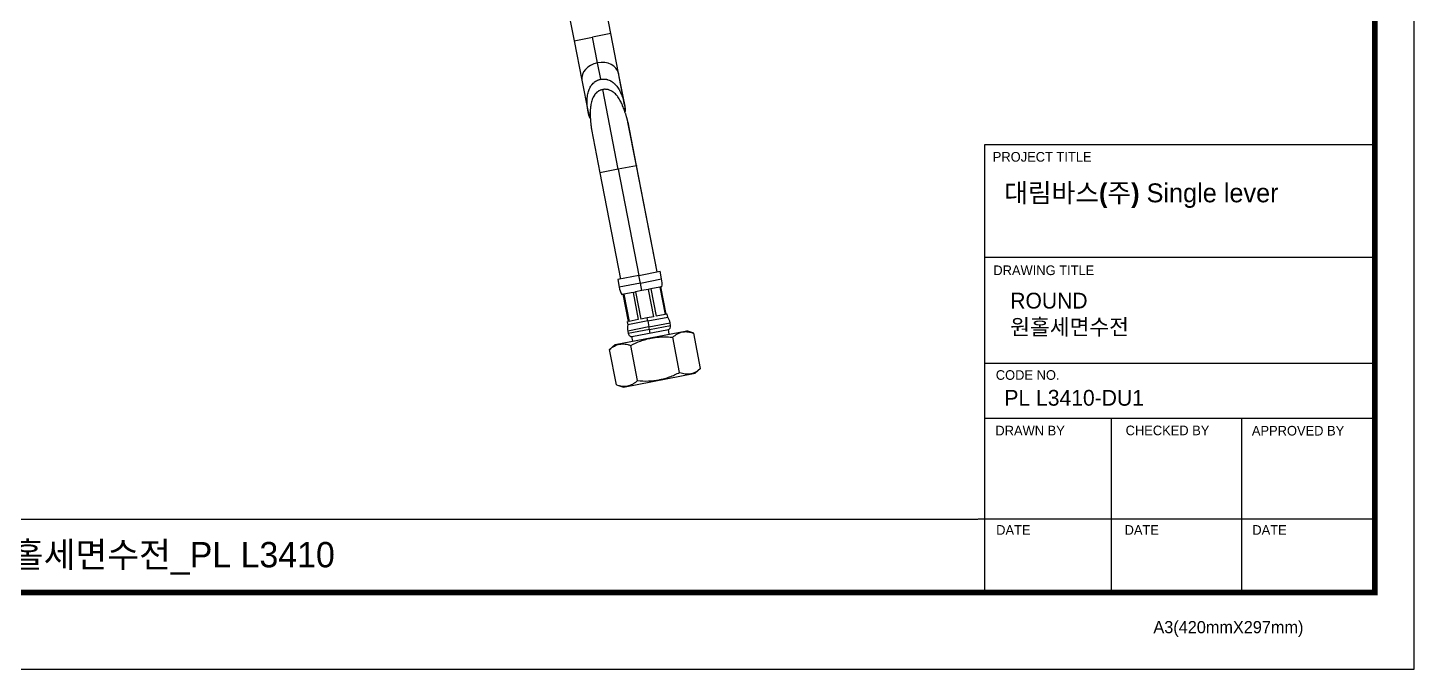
# Model space of a CAD drawing. Extents: x 0 to 790, y 0 to 579.
# Drawn here: x 341.4 to 789.9, y 0 to 207.5 of the extents above; entities that cross this region are included whole.
import ezdxf

# ---------------------------------------------------------------- set-up
doc = ezdxf.new("R2010")
doc.units = 0
doc.header["$LTSCALE"] = 10
doc.header["$MEASUREMENT"] = 0
doc.layers.get('0').update_dxf_attribs({"linetype": 'CONTINUOUS'})
doc.layers.add('1', color=7, linetype='CONTINUOUS')
doc.styles.add('Daelim Dimension', font='')
doc.styles.get('Daelim Dimension').set_extended_font_data('나눔고딕')

msp = doc.modelspace()

# ---------------------------------------------------------------- linework, layer by layer
at = {"color": 5, "lineweight": -3, "ltscale": 40}
for p, q in [((777.1, 169.65), (650.86, 169.65)), ((777.1, 133.17), (650.86, 133.17)), ((777.1, 133.17), (650.86, 133.17)), ((777.1, 98.84), (650.86, 98.84)), ((777.1, 98.84), (650.86, 98.84)), ((777.1, 81.14), (650.86, 81.14)), ((777.1, 81.14), (650.86, 81.14)), ((691.87, 81.14), (691.87, 24.78)), ((733.95, 81.14), (733.95, 24.78)), ((777.1, 48.58), (648.87, 48.58)), ((777.1, 48.58), (651.85, 48.58)), ((777.1, 24.78), (668.91, 24.78))]:
    msp.add_line(p, q, dxfattribs=at)
at = {"color": 5, "lineweight": -3, "ltscale": 0.5}
msp.add_line((650.86, 169.65), (650.86, 24.02), dxfattribs=at)
at = {"color": 5, "lineweight": -3}
msp.add_line((12.7, 48.49), (648.72, 48.49), dxfattribs=at)
at = {"lineweight": -3, "ltscale": 0.5}
msp.add_lwpolyline([(0, 0), (789.88, 0), (789.88, 578.76), (0, 578.76)], close=True, dxfattribs=at)
at = {"color": 5, "linetype": 'ByBlock', "lineweight": -3, "const_width": 1.82}
msp.add_lwpolyline([(12.7, 24.78), (777.1, 24.78), (777.1, 565.32), (12.7, 565.32)], close=True, dxfattribs=at)
at = {"layer": '1', "color": 7, "linetype": 'Continuous', "lineweight": -3}
for p, q in [((518.21, 203.27), (511.41, 238.29)), ((529.99, 205.56), (528.68, 212.29)), ((518.18, 203.26), (524.09, 204.41)), ((518.18, 203.26), (520.67, 190.47)), ((525.69, 196.08), (524.07, 204.41)), ((529.99, 205.56), (524.09, 204.41)), ((532.45, 192.76), (529.96, 205.55)), ((530.03, 205.56), (529.99, 205.56)), ((532.51, 192.77), (530.03, 205.56)), ((526.72, 190.8), (525.69, 196.08)), ((520.67, 190.47), (522.67, 180.18)), ((534.44, 182.52), (532.45, 192.76)), ((534.49, 182.57), (532.51, 192.77)), ((532.37, 161.71), (527.36, 187.48)), ((538.26, 162.85), (535.53, 176.92)), ((538.33, 162.86), (535.59, 176.93)), ((523.75, 174.6), (526.48, 160.56)), ((532.37, 161.71), (526.48, 160.56)), ((538.26, 162.85), (532.37, 161.71)), ((532.37, 161.71), (539.05, 127.35)), ((538.33, 162.86), (538.26, 162.85)), ((544.94, 128.49), (538.26, 162.85)), ((545, 128.51), (538.33, 162.86)), ((526.48, 160.56), (533.16, 126.2)), ((539.08, 127.35), (532.21, 126.02)), ((532.21, 126.02), (532.69, 123.56)), ((539.08, 127.35), (545.95, 128.69)), ((539.56, 124.9), (539.08, 127.35)), ((539.56, 124.9), (546.43, 126.23)), ((546.43, 126.23), (545.95, 128.69)), ((539.56, 124.9), (532.69, 123.56)), ((533.56, 121.19), (533.9, 121.25)), ((533.9, 121.25), (534.22, 121.32)), ((533.9, 121.25), (535.62, 112.42)), ((537.18, 121.89), (534.22, 121.32)), ((534.22, 121.32), (535.94, 112.48)), ((537.18, 121.89), (537.95, 122.04)), ((537.18, 121.89), (538.89, 113.06)), ((540.04, 122.45), (537.95, 122.04)), ((537.95, 122.04), (539.67, 113.21)), ((540.04, 122.45), (539.56, 124.9)), ((542.12, 122.85), (540.04, 122.45)), ((542.9, 123), (542.12, 122.85)), ((542.12, 122.85), (543.84, 114.02)), ((545.85, 123.58), (542.9, 123)), ((542.9, 123), (544.61, 114.17)), ((546.17, 123.64), (545.85, 123.58)), ((545.85, 123.58), (547.57, 114.74)), ((546.52, 123.71), (546.17, 123.64)), ((547.89, 114.8), (546.17, 123.64)), ((535.27, 112.35), (535.62, 112.42)), ((535.27, 112.35), (535.47, 111.37)), ((541.94, 112.63), (535.47, 111.37)), ((538.89, 113.06), (535.94, 112.48)), ((541.75, 113.61), (539.67, 113.21)), ((543.84, 114.02), (541.75, 113.61)), ((541.94, 112.63), (541.75, 113.61)), ((541.94, 112.63), (548.42, 113.89)), ((541.94, 112.63), (542.32, 110.71)), ((547.57, 114.74), (544.61, 114.17)), ((548.23, 114.87), (547.89, 114.8)), ((548.42, 113.89), (548.23, 114.87)), ((531.43, 104.98), (554.55, 109.48)), ((542.32, 110.71), (535.45, 109.37)), ((535.45, 109.37), (535.61, 108.55)), ((542.48, 109.88), (535.61, 108.55)), ((536.82, 107.56), (548.6, 109.85)), ((542.32, 110.71), (549.19, 112.04)), ((542.48, 109.88), (542.32, 110.71)), ((542.48, 109.88), (549.35, 111.22)), ((542.71, 108.7), (542.48, 109.88)), ((548.88, 108.38), (548.6, 109.85)), ((549.35, 111.22), (549.19, 112.04)), ((556.82, 108.7), (554.55, 109.48)), ((559.04, 97.31), (556.82, 108.7)), ((529.62, 103.41), (531.43, 104.98)), ((531.84, 92.02), (529.62, 103.41)), ((538.63, 93.34), (536.42, 104.73)), ((537.1, 106.09), (536.82, 107.56)), ((552.24, 95.99), (550.03, 107.37)), ((534.11, 91.24), (557.23, 95.74)), ((559.04, 97.31), (557.23, 95.74)), ((531.84, 92.02), (534.11, 91.24))]:
    msp.add_line(p, q, dxfattribs=at)
for centre, radius, start, end in [((538.58, 124.71), 8, 352.8051, 11), ((540.54, 125.09), 8, 191, 209.1949), ((544.28, 111.09), 5, 11, 34.0739), ((540.36, 110.32), 5, 167.9261, 191), ((536.79, 108.77), 1.2, 191, 281), ((548.17, 110.99), 1.2, 281, 11)]:
    msp.add_arc(centre, radius, start, end, dxfattribs=at)
for centre, start_param, end_param in [((526.56, 191.61), 4.712389, 6.283185), ((526.56, 191.61), 3.141593, 4.712389), ((526.62, 191.62), 2.994723, 3.141593)]:
    msp.add_ellipse(centre, major_axis=(-5.89, -1.14), ratio=0.75908, start_param=start_param, end_param=end_param, dxfattribs=at)
for points, knots in [([(523.38, 178.12), (523.37, 178.14), (523.36, 178.15), (523.33, 178.18), (523.32, 178.2), (523.29, 178.24), (523.28, 178.26), (523.24, 178.33), (523.21, 178.37), (523.17, 178.47), (523.14, 178.52), (523.11, 178.6), (523.1, 178.63), (523.08, 178.69), (523.06, 178.71), (523.03, 178.8), (523.01, 178.86), (522.97, 178.97), (522.95, 179.03), (522.9, 179.21), (522.87, 179.33), (522.83, 179.49), (522.82, 179.52), (522.8, 179.58), (522.79, 179.61), (522.77, 179.71), (522.76, 179.77), (522.71, 179.96), (522.69, 180.09), (522.64, 180.34), (522.61, 180.47), (522.57, 180.73), (522.55, 180.86), (522.49, 181.24), (522.46, 181.5), (522.4, 182.02), (522.38, 182.28), (522.36, 182.67), (522.35, 182.8), (522.34, 183), (522.34, 183.07), (522.34, 183.2), (522.34, 183.26), (522.33, 183.59), (522.34, 183.85), (522.36, 184.38), (522.37, 184.64), (522.42, 185.15), (522.45, 185.41), (522.54, 185.92), (522.59, 186.18), (522.71, 186.68), (522.79, 186.94), (522.89, 187.25), (522.92, 187.31), (522.95, 187.4), (522.96, 187.43), (522.99, 187.5), (523.05, 187.65), (523.12, 187.8), (523.29, 188.16), (523.41, 188.39), (523.63, 188.72), (523.7, 188.83), (523.82, 188.99), (523.86, 189.04), (523.95, 189.14), (523.99, 189.19), (524.21, 189.44), (524.39, 189.62), (524.69, 189.88), (524.8, 189.96), (524.96, 190.07), (525.04, 190.12), (525.13, 190.18), (525.18, 190.21), (525.21, 190.23), (525.36, 190.31), (525.59, 190.44), (525.95, 190.59), (526.2, 190.67), (526.46, 190.74), (526.59, 190.78), (526.72, 190.8)], [0, 0, 0, 0, 0.006016, 0.006016, 0.012556, 0.012556, 0.019095, 0.019095, 0.032174, 0.032174, 0.045252, 0.045252, 0.051792, 0.051792, 0.058331, 0.058331, 0.07141, 0.07141, 0.084489, 0.084489, 0.110646, 0.110646, 0.117185, 0.117185, 0.123725, 0.123725, 0.136804, 0.136804, 0.162961, 0.162961, 0.189118, 0.189118, 0.215276, 0.215276, 0.267591, 0.267591, 0.319906, 0.319906, 0.346063, 0.346063, 0.359142, 0.359142, 0.372221, 0.372221, 0.424536, 0.424536, 0.476851, 0.476851, 0.529166, 0.529166, 0.58148, 0.58148, 0.633795, 0.633795, 0.646874, 0.646874, 0.653414, 0.653414, 0.659953, 0.68611, 0.68611, 0.738425, 0.738425, 0.764583, 0.764583, 0.777662, 0.777662, 0.79074, 0.79074, 0.843055, 0.843055, 0.869213, 0.869213, 0.882291, 0.888831, 0.888831, 0.89537, 0.89537, 0.921528, 0.947685, 0.973843, 0.973843, 1, 1, 1, 1]), ([(526.72, 190.8), (526.85, 190.83), (526.98, 190.85), (527.24, 190.87), (527.5, 190.89), (527.9, 190.88), (528.16, 190.86), (528.33, 190.83), (528.36, 190.83), (528.42, 190.82), (528.52, 190.8), (528.62, 190.78), (528.81, 190.74), (528.94, 190.7), (529.31, 190.58), (529.56, 190.48), (529.82, 190.35), (529.85, 190.33), (529.91, 190.3), (530, 190.25), (530.2, 190.13), (530.36, 190.03), (530.69, 189.8), (530.89, 189.63), (531.13, 189.41), (531.18, 189.36), (531.28, 189.27), (531.32, 189.22), (531.46, 189.08), (531.55, 188.98), (531.81, 188.69), (531.97, 188.48), (532.28, 188.06), (532.42, 187.84), (532.63, 187.5), (532.69, 187.38), (532.79, 187.21), (532.82, 187.15), (532.89, 187.04), (532.92, 186.98), (533.07, 186.68), (533.18, 186.45), (533.39, 185.97), (533.49, 185.73), (533.68, 185.24), (533.77, 184.99), (533.94, 184.5), (534.01, 184.25), (534.16, 183.75), (534.22, 183.49), (534.31, 183.11), (534.34, 182.98), (534.38, 182.79), (534.4, 182.73), (534.42, 182.6), (534.44, 182.54), (534.47, 182.34), (534.5, 182.21), (534.54, 181.96), (534.56, 181.83), (534.58, 181.64), (534.59, 181.57), (534.6, 181.45), (534.61, 181.38), (534.62, 181.26), (534.62, 181.2), (534.63, 181.08), (534.63, 181.02), (534.63, 180.9), (534.63, 180.84), (534.63, 180.75), (534.63, 180.72), (534.63, 180.67), (534.62, 180.64), (534.62, 180.56), (534.61, 180.51), (534.6, 180.45), (534.6, 180.44), (534.59, 180.41), (534.59, 180.4), (534.58, 180.37), (534.58, 180.35), (534.57, 180.31), (534.56, 180.3), (534.56, 180.28)], [0, 0, 0, 0, 0.026193, 0.026193, 0.052386, 0.078579, 0.104772, 0.104772, 0.111321, 0.111321, 0.117869, 0.130965, 0.130965, 0.157159, 0.157159, 0.209545, 0.209545, 0.216093, 0.216093, 0.222641, 0.235738, 0.261931, 0.261931, 0.314317, 0.314317, 0.327414, 0.327414, 0.34051, 0.34051, 0.366703, 0.366703, 0.41909, 0.41909, 0.471476, 0.471476, 0.497669, 0.497669, 0.510765, 0.510765, 0.523862, 0.523862, 0.576248, 0.576248, 0.628634, 0.628634, 0.68102, 0.68102, 0.733407, 0.733407, 0.785793, 0.785793, 0.811986, 0.811986, 0.825083, 0.825083, 0.838179, 0.838179, 0.864372, 0.864372, 0.890565, 0.890565, 0.903662, 0.903662, 0.916758, 0.916758, 0.929855, 0.929855, 0.942951, 0.942951, 0.956048, 0.956048, 0.962596, 0.962596, 0.969145, 0.969145, 0.982241, 0.982241, 0.985515, 0.985515, 0.988789, 0.988789, 0.995338, 0.995338, 1, 1, 1, 1]), ([(527.36, 187.48), (527.23, 187.45), (527.09, 187.42), (526.83, 187.34), (526.7, 187.29), (526.45, 187.19), (526.33, 187.13), (526.14, 187.03), (526.08, 187), (525.96, 186.93), (525.91, 186.89), (525.62, 186.7), (525.41, 186.53), (525.12, 186.24), (525.02, 186.14), (524.89, 185.98), (524.85, 185.92), (524.76, 185.81), (524.72, 185.76), (524.53, 185.48), (524.39, 185.24), (524.2, 184.88), (524.15, 184.75), (524.08, 184.59), (524.07, 184.56), (524.04, 184.5), (524.03, 184.47), (523.99, 184.37), (523.96, 184.3), (523.85, 183.98), (523.77, 183.72), (523.64, 183.19), (523.58, 182.92), (523.49, 182.39), (523.46, 182.12), (523.42, 181.78), (523.41, 181.71), (523.4, 181.57), (523.39, 181.5), (523.38, 181.3), (523.37, 181.16), (523.35, 180.75), (523.34, 180.48), (523.33, 179.93), (523.33, 179.66), (523.34, 179.11), (523.35, 178.84), (523.36, 178.43), (523.37, 178.29), (523.39, 178.02), (523.39, 177.88), (523.41, 177.61), (523.42, 177.47), (523.44, 177.2), (523.46, 177.06), (523.48, 176.79), (523.49, 176.65), (523.52, 176.38), (523.53, 176.25), (523.55, 176.04), (523.56, 175.97), (523.58, 175.84), (523.58, 175.77), (523.6, 175.64), (523.61, 175.57), (523.62, 175.44), (523.63, 175.38), (523.65, 175.25), (523.66, 175.18), (523.68, 175.06), (523.69, 174.99), (523.7, 174.9), (523.71, 174.87), (523.72, 174.81), (523.72, 174.78), (523.74, 174.69), (523.75, 174.64), (523.76, 174.58), (523.76, 174.57), (523.76, 174.56)], [0, 0, 0, 0, 0.027721, 0.027721, 0.055442, 0.055442, 0.083162, 0.083162, 0.097023, 0.097023, 0.110883, 0.110883, 0.166325, 0.166325, 0.194046, 0.194046, 0.207906, 0.207906, 0.221766, 0.221766, 0.277208, 0.277208, 0.304929, 0.304929, 0.311859, 0.311859, 0.318789, 0.318789, 0.33265, 0.33265, 0.388091, 0.388091, 0.443533, 0.443533, 0.498974, 0.498974, 0.512835, 0.512835, 0.526695, 0.526695, 0.554416, 0.554416, 0.609858, 0.609858, 0.665299, 0.665299, 0.720741, 0.720741, 0.748462, 0.748462, 0.776182, 0.776182, 0.803903, 0.803903, 0.831624, 0.831624, 0.859345, 0.859345, 0.887065, 0.887065, 0.900926, 0.900926, 0.914786, 0.914786, 0.928647, 0.928647, 0.942507, 0.942507, 0.956367, 0.956367, 0.970228, 0.970228, 0.977158, 0.977158, 0.984088, 0.984088, 0.997949, 0.997949, 1, 1, 1, 1]), ([(535.53, 176.9), (535.52, 176.95), (535.51, 177), (535.49, 177.12), (535.47, 177.18), (535.44, 177.3), (535.43, 177.36), (535.4, 177.49), (535.38, 177.55), (535.35, 177.68), (535.33, 177.74), (535.3, 177.87), (535.28, 177.93), (535.24, 178.06), (535.23, 178.13), (535.19, 178.26), (535.17, 178.33), (535.11, 178.52), (535.08, 178.65), (535, 178.92), (534.96, 179.05), (534.88, 179.31), (534.84, 179.44), (534.76, 179.7), (534.71, 179.83), (534.59, 180.22), (534.5, 180.48), (534.32, 180.99), (534.22, 181.24), (534.03, 181.75), (533.93, 182.01), (533.77, 182.38), (533.71, 182.51), (533.63, 182.7), (533.6, 182.76), (533.54, 182.88), (533.51, 182.94), (533.37, 183.25), (533.25, 183.5), (532.99, 183.98), (532.85, 184.21), (532.57, 184.68), (532.42, 184.9), (532.17, 185.24), (532.09, 185.34), (531.96, 185.51), (531.92, 185.56), (531.83, 185.66), (531.78, 185.72), (531.56, 185.97), (531.36, 186.16), (531.06, 186.43), (530.95, 186.52), (530.79, 186.65), (530.73, 186.69), (530.65, 186.75), (530.62, 186.76), (530.56, 186.8), (530.3, 186.97), (530.03, 187.12), (529.65, 187.27), (529.53, 187.32), (529.36, 187.37), (529.33, 187.38), (529.26, 187.4), (529.23, 187.41), (529.13, 187.44), (529.06, 187.45), (528.86, 187.49), (528.73, 187.51), (528.46, 187.54), (528.32, 187.55), (528.05, 187.55), (527.91, 187.55), (527.74, 187.53), (527.7, 187.53), (527.64, 187.52), (527.53, 187.51), (527.43, 187.49), (527.36, 187.48)], [0, 0, 0, 0, 0.013039, 0.013039, 0.02694, 0.02694, 0.040841, 0.040841, 0.054742, 0.054742, 0.068642, 0.068642, 0.082543, 0.082543, 0.096444, 0.096444, 0.110345, 0.110345, 0.138147, 0.138147, 0.165948, 0.165948, 0.19375, 0.19375, 0.221552, 0.221552, 0.277155, 0.277155, 0.332759, 0.332759, 0.388362, 0.388362, 0.416164, 0.416164, 0.430065, 0.430065, 0.443966, 0.443966, 0.499569, 0.499569, 0.555173, 0.555173, 0.610776, 0.610776, 0.638578, 0.638578, 0.652479, 0.652479, 0.666379, 0.666379, 0.721983, 0.721983, 0.749785, 0.749785, 0.763685, 0.763685, 0.770636, 0.770636, 0.777586, 0.83319, 0.83319, 0.860991, 0.860991, 0.867942, 0.867942, 0.874892, 0.874892, 0.888793, 0.888793, 0.916595, 0.916595, 0.944397, 0.944397, 0.972198, 0.972198, 0.979149, 0.979149, 0.986099, 1, 1, 1, 1]), ([(522.75, 180.12), (522.77, 180.01), (522.79, 179.91), (522.84, 179.68), (522.87, 179.56), (522.92, 179.37), (522.94, 179.31), (522.97, 179.19), (522.99, 179.13), (523.03, 179.01), (523.05, 178.95), (523.09, 178.83), (523.11, 178.78), (523.15, 178.67), (523.17, 178.61), (523.21, 178.53), (523.22, 178.51), (523.24, 178.46), (523.26, 178.43), (523.29, 178.36), (523.32, 178.31), (523.35, 178.26), (523.36, 178.25), (523.37, 178.23), (523.37, 178.23), (523.38, 178.22)], [0, 0, 0, 0, 0.14457, 0.14457, 0.32619, 0.32619, 0.417, 0.417, 0.50781, 0.50781, 0.59862, 0.59862, 0.68943, 0.68943, 0.78024, 0.78024, 0.825645, 0.825645, 0.87105, 0.87105, 0.96186, 0.96186, 0.984562, 0.984562, 1, 1, 1, 1]), ([(534.58, 180.21), (534.58, 180.21), (534.58, 180.22), (534.59, 180.23), (534.6, 180.24), (534.62, 180.28), (534.63, 180.32), (534.65, 180.38), (534.65, 180.41), (534.66, 180.45), (534.67, 180.48), (534.68, 180.55), (534.68, 180.6), (534.69, 180.71), (534.69, 180.77), (534.7, 180.86), (534.7, 180.89), (534.69, 180.94), (534.69, 180.97), (534.69, 181.07), (534.69, 181.13), (534.68, 181.25), (534.68, 181.31), (534.66, 181.5), (534.65, 181.62), (534.63, 181.78), (534.62, 181.81), (534.61, 181.88), (534.61, 181.91), (534.59, 182.01), (534.58, 182.07), (534.55, 182.26), (534.53, 182.39), (534.5, 182.53), (534.5, 182.55), (534.5, 182.56)], [0, 0, 0, 0, 0.013325, 0.013325, 0.03163, 0.03163, 0.104847, 0.104847, 0.141455, 0.141455, 0.178064, 0.178064, 0.251281, 0.251281, 0.324498, 0.324498, 0.361107, 0.361107, 0.397715, 0.397715, 0.470933, 0.470933, 0.54415, 0.54415, 0.690584, 0.690584, 0.727193, 0.727193, 0.763801, 0.763801, 0.837019, 0.837019, 0.983453, 0.983453, 1, 1, 1, 1]), ([(550.03, 107.37), (550.52, 107.8), (551.03, 108.18), (551.82, 108.61), (552.09, 108.74), (552.64, 108.95), (552.92, 109.03), (553.29, 109.1), (553.36, 109.11), (553.47, 109.13), (553.5, 109.13), (553.58, 109.14), (553.76, 109.17), (553.95, 109.18), (554.39, 109.19), (554.69, 109.17), (555.29, 109.1), (555.6, 109.04), (556.21, 108.9), (556.51, 108.8), (556.82, 108.7)], [0, 0, 0, 0, 0.25, 0.25, 0.375, 0.375, 0.5, 0.5, 0.53125, 0.53125, 0.546875, 0.546875, 0.5625, 0.625, 0.625, 0.75, 0.75, 0.875, 0.875, 1, 1, 1, 1]), ([(529.62, 103.41), (530.12, 103.84), (530.62, 104.21), (531.42, 104.65), (531.69, 104.78), (532.24, 104.98), (532.52, 105.06), (532.88, 105.13), (532.96, 105.15), (533.07, 105.16), (533.1, 105.17), (533.17, 105.18), (533.36, 105.2), (533.54, 105.21), (533.99, 105.22), (534.29, 105.21), (534.89, 105.14), (535.19, 105.08), (535.8, 104.93), (536.11, 104.84), (536.42, 104.73)], [0, 0, 0, 0, 0.25, 0.25, 0.375, 0.375, 0.5, 0.5, 0.53125, 0.53125, 0.546875, 0.546875, 0.5625, 0.625, 0.625, 0.75, 0.75, 0.875, 0.875, 1, 1, 1, 1]), ([(536.42, 104.73), (537.47, 105.27), (538.54, 105.75), (540.18, 106.35), (540.73, 106.53), (541.86, 106.85), (542.43, 106.99), (543.15, 107.13), (543.3, 107.16), (543.51, 107.19), (543.59, 107.21), (543.73, 107.23), (544.1, 107.29), (544.46, 107.33), (545.34, 107.43), (545.92, 107.47), (547.09, 107.51), (547.68, 107.5), (548.85, 107.46), (549.44, 107.43), (550.03, 107.37)], [0, 0, 0, 0, 0.25, 0.25, 0.375, 0.375, 0.5, 0.5, 0.53125, 0.53125, 0.546875, 0.546875, 0.5625, 0.625, 0.625, 0.75, 0.75, 0.875, 0.875, 1, 1, 1, 1]), ([(538.63, 93.35), (539.81, 93.24), (540.98, 93.19), (542.73, 93.25), (543.31, 93.29), (544.47, 93.41), (545.05, 93.5), (545.77, 93.64), (545.92, 93.67), (546.13, 93.72), (546.21, 93.73), (546.35, 93.77), (546.71, 93.85), (547.06, 93.94), (547.91, 94.18), (548.47, 94.36), (549.57, 94.77), (550.11, 94.99), (551.18, 95.47), (551.71, 95.72), (552.24, 95.99)], [0, 0, 0, 0, 0.25, 0.25, 0.375, 0.375, 0.5, 0.5, 0.53125, 0.53125, 0.546875, 0.546875, 0.5625, 0.625, 0.625, 0.75, 0.75, 0.875, 0.875, 1, 1, 1, 1]), ([(552.24, 95.99), (552.86, 95.78), (553.47, 95.62), (554.37, 95.51), (554.66, 95.5), (555.25, 95.51), (555.55, 95.54), (555.91, 95.61), (555.98, 95.63), (556.09, 95.65), (556.12, 95.66), (556.2, 95.68), (556.37, 95.73), (556.55, 95.79), (556.97, 95.94), (557.24, 96.07), (557.77, 96.36), (558.03, 96.53), (558.54, 96.89), (558.79, 97.1), (559.04, 97.31)], [0, 0, 0, 0, 0.25, 0.25, 0.375, 0.375, 0.5, 0.5, 0.53125, 0.53125, 0.546875, 0.546875, 0.5625, 0.625, 0.625, 0.75, 0.75, 0.875, 0.875, 1, 1, 1, 1]), ([(531.84, 92.02), (532.45, 91.81), (533.06, 91.65), (533.96, 91.54), (534.26, 91.53), (534.85, 91.54), (535.14, 91.57), (535.5, 91.64), (535.58, 91.66), (535.68, 91.69), (535.72, 91.69), (535.79, 91.71), (535.97, 91.76), (536.15, 91.82), (536.56, 91.98), (536.83, 92.1), (537.37, 92.4), (537.63, 92.56), (538.14, 92.93), (538.39, 93.13), (538.63, 93.35)], [0, 0, 0, 0, 0.25, 0.25, 0.375, 0.375, 0.5, 0.5, 0.53125, 0.53125, 0.546875, 0.546875, 0.5625, 0.625, 0.625, 0.75, 0.75, 0.875, 0.875, 1, 1, 1, 1])]:
    msp.add_open_spline(points, degree=3, knots=knots, dxfattribs=at)

# ---------------------------------------------------------------- texts
at = {"color": 5, "lineweight": -3, "ltscale": 40, "style": 'Daelim Dimension'}
for s, height, p in [('PROJECT TITLE', 3.1171, (653.54, 164.16)), ('DRAWING TITLE', 3.1171, (653.73, 127.47)), ('CODE NO.', 3.117, (654.52, 93.6)), ('DRAWN BY', 3.117, (654.39, 75.63)), ('CHECKED BY', 3.117, (696.51, 75.68)), ('APPROVED BY', 3.1171, (737.35, 75.58)), ('DATE', 3.117, (654.64, 43.5)), ('DATE', 3.117, (696.18, 43.5)), ('DATE', 3.117, (737.5, 43.5)), ('A3(420mmX297mm)', 3.9341, (705.5, 11.66))]:
    msp.add_text(s, height=height, dxfattribs=at).set_placement(p)
at = {"lineweight": -3, "attachment_point": 1, "style": 'Daelim Dimension'}
for s, insert, char_height, width in [('{\\fPretendard Variable SemiBold|b0|i0|c129|p2;\\C7;대림바스(주)} Single lever', (657.24, 157.12), 6.1103, 98.2071), (' ROUND\\P 원홀세면수전 ', (657.3, 121.76), 5.101, 85.8447), ('PL L3410-DU1', (657.3, 90.34), 5.101, 85.8447)]:
    msp.add_mtext(s, dxfattribs=dict(at, insert=insert, char_height=char_height, width=width))
at = {"color": 2, "lineweight": -3, "insert": (154.51, 41.16), "char_height": 8.198, "width": 362.8925, "attachment_point": 1, "style": 'Daelim Dimension'}
msp.add_mtext('{\\fPretendard Variable SemiBold|b0|i0|c129|p2;대림바스(주)} Single lever_ROUND_원홀세면수전_PL L3410', dxfattribs=at)

doc.saveas('drawing.dxf')
